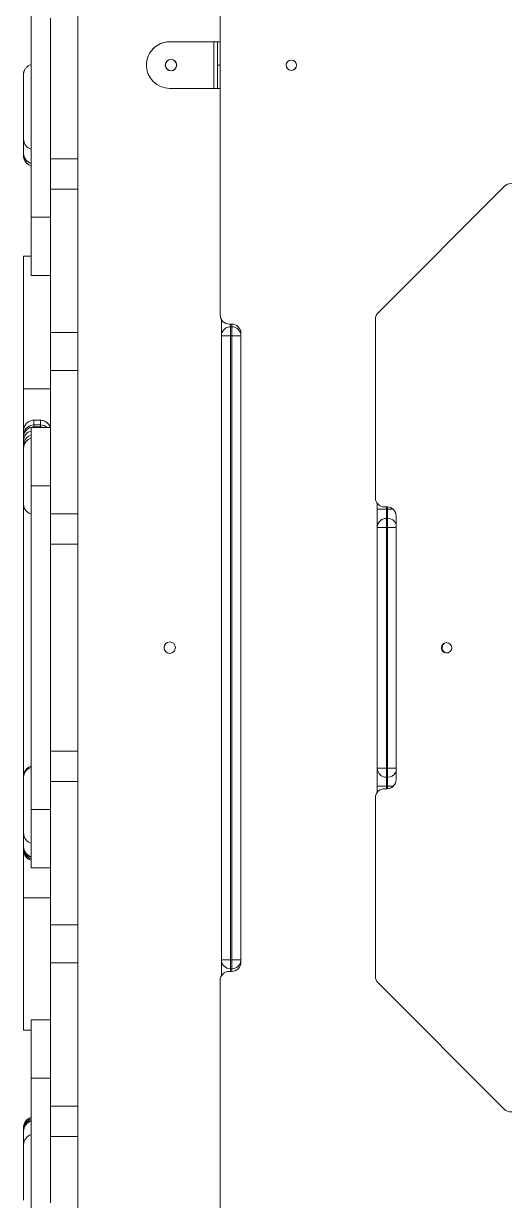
# Model space of a CAD drawing. Header units: millimetres. Extents: x -12977 to 11786, y -11805 to 10558.
# Drawn here: x -1598 to -1227, y 938 to 1847 of the extents above; entities that cross this region are included whole.
import ezdxf

# ---------------------------------------------------------------- set-up
doc = ezdxf.new("R2010")
doc.units = ezdxf.units.MM
doc.layers.add('DIKOM_ОБЪЕКТ', color=7, linetype='Continuous')

msp = doc.modelspace()

# ---------------------------------------------------------------- linework, layer by layer
at = {"layer": 'DIKOM_ОБЪЕКТ', "color": 7, "linetype": 'Continuous', "lineweight": 15}
for p, q in [((-1556.223, 614.556), (-1556.223, 2114.545)), ((-1446.254, 2094.499), (-1446.254, 1621.499)), ((-1592.22, 1697.061), (-1592.22, 1947.061)), ((-1451.223, 1832.556), (-1485.223, 1832.555)), ((-1451.223, 1832.555), (-1485.223, 1832.555)), ((-1485.223, 1832.555), (-1485.223, 1832.555)), ((-1451.223, 1832.555), (-1451.223, 1832.556)), ((-1451.223, 1796.555), (-1451.223, 1832.555)), ((-1448.225, 1832.551), (-1448.223, 1832.555)), ((-1448.225, 1832.551), (-1446.254, 1832.551)), ((-1446.254, 1832.555), (-1448.223, 1832.555)), ((-1500.994, 1823.232), (-1500.994, 1823.232)), ((-1446.254, 1814.549), (-1448.226, 1814.549)), ((-1451.223, 1796.555), (-1485.223, 1796.555)), ((-1446.254, 1796.551), (-1448.225, 1796.551)), ((-1598.143, 1746.364), (-1598.156, 1757.31)), ((-1598.133, 1744.455), (-1598.135, 1745.986)), ((-1577.23, 1742.042), (-1577.227, 1742.048)), ((-1577.23, 1742.042), (-1556.23, 1742.042)), ((-1577.227, 1742.048), (-1556.227, 1742.048)), ((-1556.23, 1742.042), (-1556.227, 1742.048)), ((-1577.33, 1722.043), (-1577.327, 1722.047)), ((-1577.33, 1722.043), (-1577.231, 1722.042)), ((-1577.231, 1722.047), (-1577.327, 1722.047)), ((-1577.327, 1722.047), (-1577.231, 1722.047)), ((-1577.232, 1718.748), (-1556.232, 1718.748)), ((-1226.59, 1720.945), (-1324.241, 1623.293)), ((-1226.589, 1720.946), (-1324.24, 1623.295)), ((-1226.59, 1720.945), (-1226.589, 1720.946)), ((-1577.33, 1714.806), (-1577.231, 1714.806)), ((-1592.22, 1697.061), (-1577.33, 1697.061)), ((-1592.219, 1667.058), (-1598.12, 1667.058)), ((-1592.217, 1652.066), (-1577.328, 1652.065)), ((-1577.327, 1622.632), (-1577.229, 1622.632)), ((-1326.292, 1618.343), (-1326.292, 1480.243)), ((-1325.424, 1621.719), (-1325.424, 1621.717)), ((-1324.24, 1623.295), (-1324.241, 1623.293)), ((-1437.254, 1614.499), (-1439.254, 1614.499)), ((-1438.253, 1612.5), (-1437.253, 1612.5)), ((-1438.253, 1612.5), (-1438.253, 1612.5)), ((-1437.253, 1612.5), (-1438.253, 1612.5)), ((-1437.253, 1612.5), (-1437.253, 1612.5)), ((-1577.228, 1607.963), (-1556.228, 1607.963)), ((-1445.253, 1123.5), (-1445.253, 1605.5)), ((-1444.386, 1608.874), (-1444.386, 1608.874)), ((-1437.254, 1605.499), (-1438.254, 1605.499)), ((-1438.254, 1605.499), (-1438.254, 1123.499)), ((-1437.254, 1123.499), (-1437.254, 1605.499)), ((-1430.254, 1121.499), (-1430.254, 1607.499)), ((-1577.228, 1578.629), (-1556.228, 1578.629)), ((-1598.126, 1532.673), (-1598.126, 1564.58)), ((-1598.126, 1564.58), (-1577.327, 1564.58)), ((-1577.327, 1563.963), (-1577.229, 1563.963)), ((-1590.138, 1540.259), (-1590.151, 1536.578)), ((-1590.151, 1536.578), (-1585.15, 1536.578)), ((-1585.138, 1540.264), (-1590.138, 1540.264)), ((-1590.138, 1540.264), (-1590.138, 1540.259)), ((-1590.138, 1540.259), (-1585.138, 1540.259)), ((-1585.15, 1536.578), (-1585.138, 1540.259)), ((-1585.138, 1540.259), (-1585.138, 1540.264)), ((-1598.151, 1524.554), (-1598.151, 1527.444)), ((-1598.15, 1528.579), (-1598.138, 1532.26)), ((-1577.329, 1534.566), (-1592.217, 1534.565)), ((-1590.151, 1535.03), (-1585.151, 1535.03)), ((-1590.151, 1535.03), (-1590.151, 1534.566)), ((-1585.151, 1534.566), (-1585.151, 1535.03)), ((-1598.161, 1518.588), (-1598.152, 1520.942)), ((-1592.22, 1239.561), (-1592.22, 1489.561)), ((-1592.22, 1489.561), (-1577.33, 1489.561)), ((-1598.126, 1265.884), (-1598.126, 1474.936)), ((-1324.844, 1471.433), (-1324.844, 1475.98)), ((-1317.292, 1473.243), (-1319.292, 1473.243)), ((-1317.844, 1473.243), (-1317.844, 1471.432)), ((-1316.844, 1471.432), (-1316.844, 1473.228)), ((-1577.33, 1471.778), (-1577.232, 1471.778)), ((-1577.33, 1464.543), (-1577.232, 1464.543)), ((-1577.231, 1467.831), (-1556.231, 1467.831)), ((-1317.845, 1464.431), (-1316.845, 1464.431)), ((-1317.845, 1464.431), (-1317.845, 1464.431)), ((-1316.845, 1464.431), (-1317.845, 1464.431)), ((-1317.844, 1471.432), (-1316.844, 1471.432)), ((-1316.845, 1464.431), (-1316.845, 1464.431)), ((-1310.292, 1262.618), (-1310.292, 1466.243)), ((-1324.845, 1271.431), (-1324.845, 1457.431)), ((-1323.978, 1460.806), (-1323.978, 1460.805)), ((-1316.845, 1457.43), (-1317.845, 1457.43)), ((-1317.845, 1457.43), (-1317.845, 1271.43)), ((-1316.845, 1271.43), (-1316.845, 1457.43)), ((-1577.23, 1444.542), (-1556.23, 1444.542)), ((-1556.227, 1444.548), (-1556.23, 1444.542)), ((-1577.23, 1284.542), (-1577.227, 1284.548)), ((-1577.23, 1284.542), (-1556.23, 1284.542)), ((-1577.227, 1284.548), (-1556.227, 1284.548)), ((-1556.23, 1284.542), (-1556.227, 1284.548)), ((-1577.33, 1264.542), (-1577.327, 1264.548)), ((-1577.33, 1264.542), (-1577.232, 1264.543)), ((-1577.232, 1264.547), (-1577.327, 1264.548)), ((-1577.327, 1264.548), (-1577.232, 1264.547)), ((-1317.845, 1271.43), (-1316.845, 1271.43)), ((-1316.844, 1264.431), (-1317.845, 1264.431)), ((-1310.712, 1268.057), (-1310.712, 1268.057)), ((-1577.33, 1257.306), (-1577.232, 1257.306)), ((-1577.232, 1261.248), (-1556.232, 1261.248)), ((-1324.844, 1252.882), (-1324.844, 1257.433)), ((-1319.291, 1255.62), (-1319.291, 1255.618)), ((-1319.291, 1255.62), (-1317.291, 1255.62)), ((-1319.291, 1255.618), (-1317.292, 1255.618)), ((-1316.844, 1257.432), (-1317.844, 1257.432)), ((-1317.844, 1257.432), (-1317.844, 1255.62)), ((-1317.292, 1255.618), (-1317.291, 1255.62)), ((-1316.844, 1255.634), (-1316.844, 1257.432)), ((-1326.292, 1248.618), (-1326.292, 1110.517)), ((-1325.424, 1251.994), (-1325.424, 1251.992)), ((-1592.22, 1239.561), (-1577.33, 1239.561)), ((-1598.138, 1210.852), (-1598.156, 1221.267)), ((-1598.136, 1210.089), (-1598.136, 1210.988)), ((-1598.097, 1209.336), (-1598.136, 1210.089)), ((-1598.133, 1208.046), (-1598.135, 1209.208)), ((-1598.126, 1171.42), (-1598.126, 1207.707)), ((-1592.217, 1194.565), (-1577.329, 1194.566)), ((-1598.126, 1171.42), (-1577.327, 1171.42)), ((-1577.327, 1165.132), (-1577.229, 1165.132)), ((-1577.228, 1150.463), (-1556.228, 1150.463)), ((-1577.228, 1121.129), (-1556.228, 1121.129)), ((-1438.254, 1123.499), (-1437.254, 1123.499)), ((-1431.12, 1120.126), (-1431.12, 1120.126)), ((-1445.386, 1110.875), (-1445.387, 1110.873)), ((-1439.253, 1114.501), (-1439.254, 1114.499)), ((-1439.254, 1114.499), (-1437.254, 1114.499)), ((-1437.253, 1116.5), (-1438.253, 1116.5)), ((-1437.254, 1114.499), (-1437.253, 1114.501)), ((-1577.327, 1106.463), (-1577.229, 1106.463)), ((-1446.254, 1107.499), (-1446.254, 634.499)), ((-1324.241, 1105.568), (-1226.59, 1007.916)), ((-1577.329, 1077.065), (-1592.217, 1077.066)), ((-1598.12, 1068.964), (-1592.219, 1068.964)), ((-1592.22, 782.061), (-1592.22, 1032.061)), ((-1592.22, 1032.061), (-1577.33, 1032.061)), ((-1577.33, 1014.278), (-1577.232, 1014.278)), ((-1577.232, 1010.331), (-1556.232, 1010.331)), ((-1577.33, 1007.042), (-1577.231, 1007.042)), ((-1598.161, 980.642), (-1598.143, 991.123)), ((-1598.14, 992.777), (-1598.138, 993.945)), ((-1598.14, 991.894), (-1598.126, 992.358)), ((-1598.14, 991.081), (-1598.14, 991.894)), ((-1577.23, 987.042), (-1556.23, 987.042)), ((-1556.227, 987.048), (-1556.23, 987.042))]:
    msp.add_line(p, q, dxfattribs=at)
at = {"layer": 'DIKOM_ОБЪЕКТ', "color": 7, "linetype": 'Continuous', "lineweight": 15, "flags": 128}
for points in [[(-1577.227, 1742.048), (-1577.226, 1742.227), (-1577.226, 1742.763), (-1577.226, 1743.653), (-1577.226, 1744.893), (-1577.225, 1746.477), (-1577.225, 1748.399), (-1577.225, 1750.65), (-1577.225, 1753.22), (-1577.224, 1756.098), (-1577.224, 1759.27), (-1577.224, 1762.722), (-1577.224, 1766.439), (-1577.223, 1770.404), (-1577.223, 1774.601), (-1577.223, 1779.009), (-1577.222, 1783.609), (-1577.223, 1788.381), (-1577.222, 1793.303), (-1577.222, 1798.354), (-1577.222, 1803.511), (-1577.222, 1808.75), (-1577.222, 1814.049), (-1577.222, 1819.384), (-1577.222, 1824.73), (-1577.222, 1830.064), (-1577.222, 1835.363), (-1577.222, 1840.602), (-1577.222, 1845.758), (-1577.222, 1850.809)], [(-1446.254, 1832.555), (-1446.98, 1832.556), (-1447.889, 1832.556), (-1448.927, 1832.556), (-1450.052, 1832.556), (-1451.223, 1832.556)], [(-1448.223, 1832.555), (-1448.281, 1832.555), (-1448.451, 1832.555), (-1448.729, 1832.555), (-1449.102, 1832.555), (-1449.556, 1832.555), (-1450.075, 1832.555), (-1450.638, 1832.555), (-1451.223, 1832.555)], [(-1448.226, 1814.549), (-1448.226, 1817.111), (-1448.226, 1819.62), (-1448.226, 1822.027), (-1448.226, 1824.281), (-1448.226, 1826.337), (-1448.226, 1828.153), (-1448.226, 1829.693), (-1448.225, 1830.924), (-1448.226, 1831.822), (-1448.225, 1832.368), (-1448.225, 1832.551)], [(-1448.225, 1796.551), (-1448.225, 1796.734), (-1448.225, 1797.28), (-1448.226, 1798.177), (-1448.226, 1799.408), (-1448.226, 1800.946), (-1448.226, 1802.762), (-1448.226, 1804.818), (-1448.226, 1807.072), (-1448.226, 1809.478), (-1448.226, 1811.988), (-1448.226, 1814.549)], [(-1598.156, 1757.31), (-1598.156, 1757.65), (-1598.156, 1758.348), (-1598.156, 1759.396), (-1598.157, 1760.777), (-1598.157, 1762.471), (-1598.157, 1764.455), (-1598.157, 1766.698), (-1598.157, 1769.168), (-1598.157, 1771.83), (-1598.157, 1774.644), (-1598.157, 1777.569), (-1598.157, 1780.563), (-1598.157, 1783.582), (-1598.157, 1786.581), (-1598.157, 1789.519), (-1598.157, 1792.35), (-1598.157, 1795.034), (-1598.157, 1797.533), (-1598.157, 1799.809), (-1598.157, 1801.829), (-1598.157, 1803.564), (-1598.156, 1804.989), (-1598.156, 1806.083), (-1598.156, 1806.829), (-1598.156, 1807.217), (-1598.156, 1807.276)], [(-1448.225, 1796.555), (-1448.281, 1796.555), (-1448.451, 1796.555), (-1448.729, 1796.555), (-1449.101, 1796.555), (-1449.556, 1796.555), (-1450.075, 1796.555), (-1450.638, 1796.555), (-1451.223, 1796.555)], [(-1556.227, 1742.048), (-1556.227, 1742.227), (-1556.226, 1742.763), (-1556.226, 1743.653), (-1556.226, 1744.893), (-1556.225, 1746.477), (-1556.225, 1748.4), (-1556.225, 1750.651), (-1556.225, 1753.22), (-1556.224, 1756.098), (-1556.224, 1759.269), (-1556.224, 1762.722), (-1556.224, 1766.439), (-1556.223, 1770.404), (-1556.223, 1774.601), (-1556.223, 1779.009), (-1556.222, 1783.326)], [(-1577.232, 1718.748), (-1577.232, 1721.404), (-1577.232, 1724.071), (-1577.232, 1726.703), (-1577.231, 1729.251), (-1577.232, 1731.671), (-1577.231, 1733.919), (-1577.231, 1735.956), (-1577.231, 1737.745), (-1577.231, 1739.254), (-1577.231, 1740.457), (-1577.231, 1741.332), (-1577.231, 1741.863), (-1577.23, 1742.042)], [(-1556.232, 1718.748), (-1556.232, 1721.404), (-1556.232, 1724.071), (-1556.232, 1726.703), (-1556.232, 1729.251), (-1556.232, 1731.671), (-1556.231, 1733.919), (-1556.231, 1735.956), (-1556.231, 1737.745), (-1556.231, 1739.254), (-1556.231, 1740.457), (-1556.231, 1741.332), (-1556.231, 1741.863), (-1556.23, 1742.042)], [(-1577.33, 1714.806), (-1577.33, 1716.131), (-1577.33, 1717.451), (-1577.33, 1718.702), (-1577.33, 1719.823), (-1577.33, 1720.757), (-1577.33, 1721.459), (-1577.33, 1721.895), (-1577.33, 1722.043)], [(-1577.228, 1607.963), (-1577.228, 1613.906), (-1577.229, 1620.113), (-1577.229, 1626.571), (-1577.229, 1633.268), (-1577.23, 1640.191), (-1577.23, 1647.327), (-1577.23, 1654.662), (-1577.231, 1662.182), (-1577.231, 1669.872), (-1577.231, 1677.718), (-1577.231, 1685.705), (-1577.231, 1693.817), (-1577.232, 1702.039), (-1577.231, 1710.354), (-1577.232, 1718.748)], [(-1556.228, 1607.963), (-1556.228, 1613.906), (-1556.229, 1620.113), (-1556.229, 1626.571), (-1556.229, 1633.268), (-1556.23, 1640.191), (-1556.23, 1647.327), (-1556.23, 1654.662), (-1556.231, 1662.182), (-1556.231, 1669.872), (-1556.231, 1677.718), (-1556.231, 1685.705), (-1556.231, 1693.817), (-1556.231, 1702.039), (-1556.231, 1710.354), (-1556.232, 1718.748)], [(-1577.327, 1622.632), (-1577.328, 1628.401), (-1577.328, 1634.446), (-1577.328, 1640.751), (-1577.329, 1647.304), (-1577.329, 1654.088), (-1577.329, 1661.09), (-1577.329, 1668.293), (-1577.329, 1675.681), (-1577.33, 1683.238), (-1577.33, 1690.946), (-1577.33, 1698.788), (-1577.33, 1706.748), (-1577.33, 1714.806)], [(-1592.217, 1652.066), (-1592.217, 1652.111), (-1592.218, 1652.472), (-1592.218, 1653.193), (-1592.218, 1654.266), (-1592.218, 1655.685), (-1592.219, 1657.436), (-1592.219, 1659.507), (-1592.219, 1661.88), (-1592.219, 1664.536), (-1592.219, 1667.455), (-1592.219, 1670.611), (-1592.22, 1673.981), (-1592.22, 1677.536), (-1592.22, 1681.249), (-1592.22, 1685.089), (-1592.22, 1689.026), (-1592.22, 1693.027), (-1592.22, 1697.061)], [(-1598.126, 1564.58), (-1598.126, 1570.609), (-1598.126, 1576.616), (-1598.125, 1582.583), (-1598.126, 1588.486), (-1598.126, 1594.308), (-1598.125, 1600.026), (-1598.125, 1605.621), (-1598.125, 1611.074), (-1598.125, 1616.366), (-1598.125, 1621.479), (-1598.124, 1626.395), (-1598.124, 1631.096), (-1598.124, 1635.568), (-1598.124, 1639.793), (-1598.123, 1643.758), (-1598.123, 1647.448), (-1598.123, 1650.851), (-1598.123, 1653.956), (-1598.122, 1656.751), (-1598.122, 1659.226), (-1598.122, 1661.374), (-1598.121, 1663.186), (-1598.121, 1664.657), (-1598.12, 1665.781), (-1598.12, 1666.555), (-1598.12, 1666.975), (-1598.12, 1667.058)], [(-1577.327, 1563.963), (-1577.327, 1566.731), (-1577.327, 1569.747), (-1577.327, 1572.984), (-1577.327, 1576.412), (-1577.327, 1579.998), (-1577.326, 1583.708), (-1577.326, 1587.508), (-1577.326, 1591.363), (-1577.326, 1595.235), (-1577.326, 1599.09), (-1577.327, 1602.89), (-1577.326, 1606.6), (-1577.327, 1610.185), (-1577.327, 1613.612), (-1577.327, 1616.849), (-1577.327, 1619.865), (-1577.327, 1622.632)], [(-1445.253, 1605.5), (-1445.253, 1605.713), (-1445.253, 1606.345), (-1445.253, 1607.376), (-1445.253, 1608.776), (-1445.252, 1610.502), (-1445.252, 1612.501), (-1445.253, 1614.713), (-1445.252, 1617.071), (-1445.252, 1617.892)], [(-1438.253, 1612.5), (-1438.253, 1612.365), (-1438.253, 1611.967), (-1438.253, 1611.32), (-1438.253, 1610.449), (-1438.254, 1609.388), (-1438.254, 1608.178), (-1438.254, 1606.865), (-1438.254, 1605.499)], [(-1438.253, 1614.499), (-1438.253, 1613.68), (-1438.253, 1613.033), (-1438.253, 1612.635), (-1438.253, 1612.5)], [(-1437.254, 1605.499), (-1437.254, 1606.865), (-1437.254, 1608.178), (-1437.254, 1609.388), (-1437.254, 1610.449), (-1437.254, 1611.32), (-1437.253, 1611.967), (-1437.253, 1612.365), (-1437.253, 1612.5)], [(-1437.253, 1612.5), (-1437.253, 1612.635), (-1437.253, 1613.033), (-1437.253, 1613.68), (-1437.253, 1614.465)], [(-1577.228, 1578.629), (-1577.228, 1580.627), (-1577.228, 1582.863), (-1577.228, 1585.295), (-1577.227, 1587.877), (-1577.228, 1590.561), (-1577.227, 1593.297), (-1577.228, 1596.032), (-1577.228, 1598.716), (-1577.228, 1601.298), (-1577.228, 1603.73), (-1577.228, 1605.966), (-1577.228, 1607.963)], [(-1556.228, 1578.629), (-1556.228, 1580.627), (-1556.228, 1582.863), (-1556.228, 1585.295), (-1556.227, 1587.877), (-1556.228, 1590.561), (-1556.227, 1593.297), (-1556.228, 1596.032), (-1556.227, 1598.716), (-1556.228, 1601.298), (-1556.228, 1603.73), (-1556.228, 1605.966), (-1556.228, 1607.963)], [(-1438.254, 1605.499), (-1439.619, 1605.499), (-1440.932, 1605.499), (-1442.143, 1605.499), (-1443.203, 1605.5), (-1444.074, 1605.5), (-1444.721, 1605.5), (-1445.119, 1605.5), (-1445.253, 1605.5)], [(-1437.254, 1605.499), (-1435.888, 1605.499), (-1434.575, 1605.499), (-1433.365, 1605.499), (-1432.304, 1605.499), (-1431.433, 1605.5), (-1430.786, 1605.5), (-1430.388, 1605.5), (-1430.253, 1605.5)], [(-1577.231, 1467.831), (-1577.232, 1476.225), (-1577.231, 1484.541), (-1577.231, 1492.763), (-1577.231, 1500.876), (-1577.231, 1508.863), (-1577.231, 1516.71), (-1577.23, 1524.401), (-1577.23, 1531.922), (-1577.23, 1539.258), (-1577.23, 1546.395), (-1577.229, 1553.319), (-1577.229, 1560.017), (-1577.229, 1566.476), (-1577.228, 1572.684), (-1577.228, 1578.629)], [(-1556.231, 1467.831), (-1556.232, 1476.225), (-1556.231, 1484.541), (-1556.231, 1492.763), (-1556.231, 1500.876), (-1556.231, 1508.863), (-1556.231, 1516.71), (-1556.231, 1524.402), (-1556.23, 1531.922), (-1556.23, 1539.258), (-1556.23, 1546.395), (-1556.229, 1553.319), (-1556.229, 1560.017), (-1556.228, 1566.476), (-1556.228, 1572.684), (-1556.228, 1578.629)], [(-1577.33, 1471.778), (-1577.33, 1479.836), (-1577.33, 1487.796), (-1577.33, 1495.639), (-1577.33, 1503.348), (-1577.329, 1510.906), (-1577.329, 1518.295), (-1577.329, 1525.498), (-1577.329, 1532.501), (-1577.329, 1539.287), (-1577.328, 1545.84), (-1577.328, 1552.147), (-1577.327, 1558.192), (-1577.327, 1563.963)], [(-1590.151, 1536.578), (-1590.151, 1536.536), (-1590.151, 1536.45), (-1590.151, 1536.321), (-1590.151, 1536.148), (-1590.151, 1535.933), (-1590.151, 1535.674), (-1590.151, 1535.373), (-1590.151, 1535.03)], [(-1585.151, 1535.03), (-1585.151, 1535.373), (-1585.151, 1535.674), (-1585.151, 1535.933), (-1585.151, 1536.148), (-1585.151, 1536.321), (-1585.15, 1536.45), (-1585.151, 1536.536), (-1585.15, 1536.578)], [(-1598.151, 1527.444), (-1598.151, 1527.696), (-1598.151, 1527.916), (-1598.151, 1528.106), (-1598.151, 1528.264), (-1598.151, 1528.391), (-1598.151, 1528.486), (-1598.151, 1528.549), (-1598.15, 1528.579)], [(-1592.22, 1489.561), (-1592.22, 1493.594), (-1592.22, 1497.596), (-1592.22, 1501.532), (-1592.22, 1505.373), (-1592.22, 1509.086), (-1592.22, 1512.642), (-1592.219, 1516.012), (-1592.219, 1519.169), (-1592.219, 1522.088), (-1592.219, 1524.745), (-1592.219, 1527.118), (-1592.219, 1529.19), (-1592.218, 1530.942), (-1592.218, 1532.362), (-1592.218, 1533.436), (-1592.218, 1534.158), (-1592.218, 1534.52), (-1592.217, 1534.565)], [(-1585.151, 1535.03), (-1583.59, 1534.884), (-1582.394, 1534.565)], [(-1598.161, 1475.591), (-1598.161, 1475.729), (-1598.161, 1476.229), (-1598.161, 1477.086), (-1598.161, 1478.286), (-1598.161, 1479.807), (-1598.162, 1481.624), (-1598.162, 1483.705), (-1598.162, 1486.016), (-1598.162, 1488.516), (-1598.162, 1491.163), (-1598.162, 1493.911), (-1598.162, 1496.713), (-1598.162, 1499.523), (-1598.162, 1502.29), (-1598.162, 1504.969), (-1598.162, 1507.512), (-1598.162, 1509.878), (-1598.161, 1512.024), (-1598.161, 1513.916), (-1598.161, 1515.519), (-1598.161, 1516.807), (-1598.161, 1517.758), (-1598.161, 1518.354), (-1598.161, 1518.588)], [(-1598.152, 1520.942), (-1598.152, 1521.04), (-1598.152, 1521.24), (-1598.152, 1521.541), (-1598.152, 1521.944), (-1598.152, 1522.448), (-1598.152, 1523.051), (-1598.151, 1523.753), (-1598.151, 1524.554)], [(-1577.33, 1464.543), (-1577.33, 1464.69), (-1577.33, 1465.125), (-1577.33, 1465.827), (-1577.33, 1466.761), (-1577.33, 1467.881), (-1577.33, 1469.132), (-1577.33, 1470.453), (-1577.33, 1471.778)], [(-1577.23, 1444.542), (-1577.23, 1444.719), (-1577.231, 1445.25), (-1577.231, 1446.125), (-1577.231, 1447.327), (-1577.231, 1448.836), (-1577.231, 1450.624), (-1577.231, 1452.661), (-1577.231, 1454.909), (-1577.232, 1457.329), (-1577.231, 1459.877), (-1577.231, 1462.508), (-1577.231, 1465.175), (-1577.231, 1467.831)], [(-1556.23, 1444.542), (-1556.23, 1444.719), (-1556.231, 1445.25), (-1556.231, 1446.125), (-1556.231, 1447.327), (-1556.231, 1448.836), (-1556.231, 1450.624), (-1556.231, 1452.661), (-1556.231, 1454.909), (-1556.232, 1457.329), (-1556.231, 1459.877), (-1556.231, 1462.508), (-1556.231, 1465.175), (-1556.231, 1467.831)], [(-1317.844, 1471.432), (-1319.21, 1471.432), (-1320.523, 1471.432), (-1321.733, 1471.432), (-1322.794, 1471.432), (-1323.664, 1471.432), (-1324.311, 1471.433), (-1324.709, 1471.433), (-1324.844, 1471.433)], [(-1324.844, 1457.431), (-1324.844, 1457.644), (-1324.844, 1458.276), (-1324.844, 1459.308), (-1324.844, 1460.708), (-1324.844, 1462.433), (-1324.844, 1464.432), (-1324.844, 1466.644), (-1324.844, 1469.002), (-1324.844, 1471.433)], [(-1317.844, 1471.432), (-1317.844, 1470.066), (-1317.844, 1468.753), (-1317.844, 1467.543), (-1317.844, 1466.482), (-1317.844, 1465.611), (-1317.845, 1464.964), (-1317.844, 1464.566), (-1317.845, 1464.431)], [(-1317.845, 1464.431), (-1317.845, 1464.296), (-1317.845, 1463.898), (-1317.845, 1463.251), (-1317.845, 1462.38), (-1317.845, 1461.32), (-1317.845, 1460.109), (-1317.845, 1458.796), (-1317.845, 1457.43)], [(-1316.845, 1464.431), (-1316.845, 1464.566), (-1316.844, 1464.964), (-1316.844, 1465.611), (-1316.844, 1466.482), (-1316.844, 1467.543), (-1316.844, 1468.753), (-1316.844, 1470.066), (-1316.844, 1471.432)], [(-1316.845, 1457.43), (-1316.845, 1458.796), (-1316.845, 1460.109), (-1316.845, 1461.32), (-1316.845, 1462.38), (-1316.845, 1463.251), (-1316.845, 1463.898), (-1316.845, 1464.296), (-1316.845, 1464.431)], [(-1312.594, 1471.432), (-1312.955, 1471.432), (-1314.165, 1471.432), (-1315.478, 1471.432), (-1316.844, 1471.432)], [(-1317.845, 1457.43), (-1319.211, 1457.43), (-1320.524, 1457.43), (-1321.734, 1457.431), (-1322.794, 1457.43), (-1323.665, 1457.431), (-1324.312, 1457.431), (-1324.71, 1457.431), (-1324.845, 1457.431)], [(-1310.292, 1457.431), (-1310.378, 1457.431), (-1311.025, 1457.431), (-1311.895, 1457.431), (-1312.956, 1457.43), (-1314.166, 1457.43), (-1315.479, 1457.43), (-1316.845, 1457.43)], [(-1577.227, 1284.548), (-1577.227, 1284.727), (-1577.226, 1285.263), (-1577.226, 1286.153), (-1577.226, 1287.393), (-1577.225, 1288.977), (-1577.225, 1290.899), (-1577.225, 1293.15), (-1577.224, 1295.72), (-1577.224, 1298.598), (-1577.224, 1301.769), (-1577.224, 1305.222), (-1577.223, 1308.939), (-1577.223, 1312.905), (-1577.223, 1317.101), (-1577.223, 1321.509), (-1577.223, 1326.109), (-1577.222, 1330.881), (-1577.223, 1335.804), (-1577.222, 1340.854), (-1577.222, 1346.011), (-1577.222, 1351.25), (-1577.222, 1356.549), (-1577.222, 1361.884), (-1577.222, 1367.23), (-1577.222, 1372.564), (-1577.222, 1377.863), (-1577.222, 1383.102), (-1577.222, 1388.258), (-1577.222, 1393.309), (-1577.223, 1398.231), (-1577.223, 1403.002), (-1577.223, 1407.602), (-1577.223, 1412.01), (-1577.223, 1416.205), (-1577.223, 1420.17), (-1577.224, 1423.886), (-1577.224, 1427.337), (-1577.224, 1430.508), (-1577.225, 1433.385), (-1577.225, 1435.953), (-1577.225, 1438.203), (-1577.225, 1440.124), (-1577.225, 1441.708), (-1577.226, 1442.947), (-1577.226, 1443.835), (-1577.226, 1444.37), (-1577.227, 1444.542)], [(-1556.223, 1403.285), (-1556.223, 1407.602), (-1556.223, 1412.01), (-1556.223, 1416.205), (-1556.223, 1420.17), (-1556.224, 1423.886), (-1556.224, 1427.337), (-1556.224, 1430.508), (-1556.225, 1433.385), (-1556.225, 1435.954), (-1556.225, 1438.204), (-1556.225, 1440.124), (-1556.225, 1441.708), (-1556.226, 1442.947), (-1556.226, 1443.835), (-1556.227, 1444.37), (-1556.227, 1444.548)], [(-1275.207, 1364.499), (-1275.029, 1365.739), (-1274.756, 1366.44)], [(-1275.207, 1364.499), (-1275.029, 1365.738), (-1274.756, 1366.439)], [(-1556.227, 1284.548), (-1556.227, 1284.727), (-1556.226, 1285.263), (-1556.226, 1286.153), (-1556.226, 1287.393), (-1556.225, 1288.977), (-1556.225, 1290.899), (-1556.225, 1293.15), (-1556.224, 1295.72), (-1556.224, 1298.598), (-1556.224, 1301.769), (-1556.224, 1305.222), (-1556.223, 1308.939), (-1556.223, 1312.904), (-1556.223, 1317.101), (-1556.223, 1321.509), (-1556.223, 1325.826)], [(-1577.232, 1261.248), (-1577.232, 1263.904), (-1577.232, 1266.571), (-1577.232, 1269.202), (-1577.232, 1271.751), (-1577.231, 1274.17), (-1577.232, 1276.419), (-1577.231, 1278.456), (-1577.231, 1280.245), (-1577.231, 1281.754), (-1577.231, 1282.957), (-1577.231, 1283.832), (-1577.231, 1284.363), (-1577.23, 1284.542)], [(-1556.232, 1261.248), (-1556.232, 1263.904), (-1556.232, 1266.571), (-1556.232, 1269.202), (-1556.231, 1271.751), (-1556.231, 1274.17), (-1556.232, 1276.419), (-1556.231, 1278.456), (-1556.231, 1280.245), (-1556.231, 1281.754), (-1556.231, 1282.957), (-1556.231, 1283.832), (-1556.231, 1284.363), (-1556.23, 1284.542)], [(-1598.156, 1221.267), (-1598.156, 1221.548), (-1598.156, 1222.192), (-1598.157, 1223.188), (-1598.157, 1224.519), (-1598.157, 1226.162), (-1598.157, 1228.089), (-1598.157, 1230.267), (-1598.157, 1232.658), (-1598.157, 1235.222), (-1598.157, 1237.915), (-1598.157, 1240.69), (-1598.157, 1243.502), (-1598.157, 1246.3), (-1598.157, 1249.037), (-1598.157, 1251.667), (-1598.157, 1254.145), (-1598.157, 1256.427), (-1598.157, 1258.476), (-1598.157, 1260.256), (-1598.157, 1261.736), (-1598.157, 1262.891), (-1598.156, 1263.702), (-1598.156, 1264.154), (-1598.156, 1264.254)], [(-1577.33, 1257.306), (-1577.33, 1258.631), (-1577.33, 1259.951), (-1577.33, 1261.202), (-1577.33, 1262.322), (-1577.33, 1263.257), (-1577.33, 1263.959), (-1577.33, 1264.395), (-1577.33, 1264.542)], [(-1317.845, 1271.43), (-1319.211, 1271.43), (-1320.524, 1271.43), (-1321.734, 1271.431), (-1322.794, 1271.43), (-1323.665, 1271.431), (-1324.312, 1271.431), (-1324.71, 1271.431), (-1324.845, 1271.431)], [(-1324.844, 1257.433), (-1324.844, 1259.864), (-1324.844, 1262.221), (-1324.844, 1264.433), (-1324.844, 1266.431), (-1324.844, 1268.157), (-1324.844, 1269.556), (-1324.844, 1270.588), (-1324.844, 1271.219), (-1324.845, 1271.431)], [(-1317.845, 1271.43), (-1317.845, 1270.065), (-1317.845, 1268.752), (-1317.845, 1267.542), (-1317.845, 1266.481), (-1317.845, 1265.61), (-1317.845, 1264.964), (-1317.845, 1264.566), (-1317.845, 1264.431)], [(-1317.845, 1264.431), (-1317.845, 1264.297), (-1317.844, 1263.899), (-1317.844, 1263.252), (-1317.844, 1262.382), (-1317.844, 1261.321), (-1317.844, 1260.111), (-1317.844, 1258.798), (-1317.844, 1257.432)], [(-1310.292, 1271.431), (-1310.378, 1271.431), (-1311.025, 1271.431), (-1311.895, 1271.431), (-1312.956, 1271.43), (-1314.166, 1271.43), (-1315.479, 1271.43), (-1316.845, 1271.43)], [(-1316.844, 1264.431), (-1316.844, 1264.565), (-1316.845, 1264.964), (-1316.845, 1265.61), (-1316.845, 1266.481), (-1316.845, 1267.542), (-1316.845, 1268.752), (-1316.845, 1270.065), (-1316.845, 1271.43)], [(-1316.844, 1257.432), (-1316.844, 1258.797), (-1316.844, 1260.111), (-1316.844, 1261.321), (-1316.844, 1262.382), (-1316.844, 1263.252), (-1316.844, 1263.899), (-1316.844, 1264.297), (-1316.844, 1264.431)], [(-1310.292, 1268.97), (-1310.377, 1268.752), (-1310.712, 1268.057)], [(-1310.292, 1268.97), (-1310.377, 1268.752), (-1310.712, 1268.057)], [(-1577.327, 1165.132), (-1577.327, 1170.901), (-1577.328, 1176.946), (-1577.328, 1183.251), (-1577.328, 1189.804), (-1577.329, 1196.588), (-1577.329, 1203.59), (-1577.329, 1210.793), (-1577.33, 1218.181), (-1577.33, 1225.737), (-1577.33, 1233.446), (-1577.33, 1241.288), (-1577.33, 1249.248), (-1577.33, 1257.306)], [(-1577.228, 1150.463), (-1577.228, 1156.406), (-1577.229, 1162.613), (-1577.229, 1169.071), (-1577.229, 1175.768), (-1577.23, 1182.691), (-1577.23, 1189.827), (-1577.23, 1197.162), (-1577.23, 1204.682), (-1577.231, 1212.372), (-1577.231, 1220.218), (-1577.231, 1228.205), (-1577.231, 1236.317), (-1577.231, 1244.539), (-1577.232, 1252.854), (-1577.232, 1261.248)], [(-1556.228, 1150.463), (-1556.228, 1156.406), (-1556.229, 1162.613), (-1556.229, 1169.071), (-1556.229, 1175.768), (-1556.23, 1182.691), (-1556.23, 1189.827), (-1556.23, 1197.162), (-1556.23, 1204.682), (-1556.231, 1212.372), (-1556.231, 1220.218), (-1556.231, 1228.205), (-1556.231, 1236.317), (-1556.231, 1244.539), (-1556.232, 1252.855), (-1556.232, 1261.248)], [(-1317.844, 1257.432), (-1319.21, 1257.432), (-1320.523, 1257.432), (-1321.733, 1257.432), (-1322.794, 1257.432), (-1323.664, 1257.432), (-1324.311, 1257.432), (-1324.709, 1257.433), (-1324.844, 1257.433)], [(-1312.591, 1257.432), (-1312.955, 1257.432), (-1314.165, 1257.432), (-1315.478, 1257.432), (-1316.844, 1257.432)], [(-1592.217, 1194.565), (-1592.217, 1194.611), (-1592.217, 1194.972), (-1592.218, 1195.693), (-1592.218, 1196.766), (-1592.218, 1198.185), (-1592.218, 1199.936), (-1592.219, 1202.007), (-1592.219, 1204.38), (-1592.219, 1207.036), (-1592.219, 1209.955), (-1592.219, 1213.111), (-1592.219, 1216.481), (-1592.22, 1220.036), (-1592.22, 1223.749), (-1592.22, 1227.589), (-1592.22, 1231.526), (-1592.22, 1235.527), (-1592.22, 1239.561)], [(-1598.12, 1068.964), (-1598.12, 1069.047), (-1598.12, 1069.466), (-1598.121, 1070.238), (-1598.121, 1071.361), (-1598.121, 1072.83), (-1598.122, 1074.641), (-1598.122, 1076.788), (-1598.122, 1079.262), (-1598.123, 1082.056), (-1598.123, 1085.159), (-1598.123, 1088.561), (-1598.123, 1092.251), (-1598.124, 1096.214), (-1598.124, 1100.439), (-1598.124, 1104.909), (-1598.124, 1109.61), (-1598.125, 1114.525), (-1598.125, 1119.637), (-1598.125, 1124.928), (-1598.125, 1130.381), (-1598.125, 1135.976), (-1598.126, 1141.694), (-1598.125, 1147.514), (-1598.126, 1153.418), (-1598.126, 1159.384), (-1598.126, 1165.392), (-1598.126, 1171.42)], [(-1577.327, 1106.463), (-1577.327, 1109.231), (-1577.327, 1112.247), (-1577.327, 1115.484), (-1577.327, 1118.912), (-1577.326, 1122.498), (-1577.327, 1126.208), (-1577.327, 1130.008), (-1577.326, 1133.863), (-1577.326, 1137.735), (-1577.327, 1141.59), (-1577.326, 1145.39), (-1577.327, 1149.1), (-1577.326, 1152.685), (-1577.327, 1156.112), (-1577.327, 1159.349), (-1577.327, 1162.365), (-1577.327, 1165.132)], [(-1577.228, 1121.129), (-1577.228, 1123.127), (-1577.228, 1125.363), (-1577.228, 1127.795), (-1577.228, 1130.377), (-1577.227, 1133.061), (-1577.228, 1135.797), (-1577.227, 1138.532), (-1577.228, 1141.216), (-1577.227, 1143.798), (-1577.228, 1146.23), (-1577.228, 1148.466), (-1577.228, 1150.463)], [(-1556.228, 1121.129), (-1556.228, 1123.127), (-1556.228, 1125.363), (-1556.228, 1127.795), (-1556.228, 1130.377), (-1556.227, 1133.061), (-1556.228, 1135.797), (-1556.227, 1138.532), (-1556.228, 1141.216), (-1556.228, 1143.799), (-1556.228, 1146.23), (-1556.228, 1148.466), (-1556.228, 1150.463)], [(-1577.232, 1010.331), (-1577.231, 1018.725), (-1577.231, 1027.041), (-1577.231, 1035.263), (-1577.231, 1043.376), (-1577.231, 1051.363), (-1577.23, 1059.21), (-1577.23, 1066.901), (-1577.23, 1074.422), (-1577.23, 1081.758), (-1577.23, 1088.895), (-1577.23, 1095.819), (-1577.229, 1102.518), (-1577.229, 1108.977), (-1577.229, 1115.184), (-1577.228, 1121.129)], [(-1556.232, 1010.331), (-1556.231, 1018.725), (-1556.231, 1027.041), (-1556.231, 1035.263), (-1556.231, 1043.376), (-1556.231, 1051.363), (-1556.231, 1059.21), (-1556.23, 1066.901), (-1556.23, 1074.422), (-1556.23, 1081.758), (-1556.23, 1088.895), (-1556.23, 1095.819), (-1556.229, 1102.517), (-1556.229, 1108.977), (-1556.228, 1115.185), (-1556.228, 1121.129)], [(-1438.254, 1123.499), (-1439.619, 1123.499), (-1440.933, 1123.499), (-1442.142, 1123.499), (-1443.203, 1123.499), (-1444.074, 1123.5), (-1444.721, 1123.5), (-1445.119, 1123.5), (-1445.253, 1123.5)], [(-1445.252, 1111.107), (-1445.252, 1111.933), (-1445.253, 1114.29), (-1445.253, 1116.502), (-1445.253, 1118.5), (-1445.253, 1120.226), (-1445.253, 1121.625), (-1445.253, 1122.656), (-1445.253, 1123.288), (-1445.253, 1123.5)], [(-1438.254, 1123.499), (-1438.254, 1122.133), (-1438.253, 1120.82), (-1438.253, 1119.61), (-1438.253, 1118.55), (-1438.253, 1117.679), (-1438.253, 1117.032), (-1438.253, 1116.634), (-1438.253, 1116.5)], [(-1437.254, 1123.499), (-1435.888, 1123.499), (-1434.575, 1123.499), (-1433.365, 1123.499), (-1432.304, 1123.5), (-1431.433, 1123.499), (-1430.786, 1123.5), (-1430.388, 1123.5), (-1430.253, 1123.5)], [(-1437.253, 1116.5), (-1437.253, 1116.634), (-1437.253, 1117.033), (-1437.253, 1117.679), (-1437.254, 1118.55), (-1437.254, 1119.61), (-1437.254, 1120.82), (-1437.254, 1122.134), (-1437.254, 1123.499)], [(-1438.253, 1116.5), (-1438.253, 1116.366), (-1438.253, 1115.968), (-1438.253, 1115.321), (-1438.253, 1114.501)], [(-1437.253, 1114.501), (-1437.253, 1115.321), (-1437.253, 1115.967), (-1437.253, 1116.366), (-1437.253, 1116.5)], [(-1577.33, 1014.278), (-1577.33, 1022.336), (-1577.33, 1030.296), (-1577.33, 1038.139), (-1577.33, 1045.848), (-1577.33, 1053.406), (-1577.329, 1060.795), (-1577.329, 1067.998), (-1577.329, 1075.001), (-1577.328, 1081.787), (-1577.328, 1088.34), (-1577.328, 1094.647), (-1577.328, 1100.692), (-1577.327, 1106.463)], [(-1592.22, 1032.061), (-1592.22, 1036.094), (-1592.22, 1040.096), (-1592.22, 1044.032), (-1592.22, 1047.873), (-1592.22, 1051.586), (-1592.22, 1055.142), (-1592.22, 1058.512), (-1592.219, 1061.669), (-1592.219, 1064.588), (-1592.219, 1067.245), (-1592.219, 1069.619), (-1592.218, 1071.69), (-1592.218, 1073.442), (-1592.218, 1074.861), (-1592.218, 1075.936), (-1592.218, 1076.658), (-1592.217, 1077.02), (-1592.217, 1077.066)], [(-1577.33, 1007.042), (-1577.33, 1007.19), (-1577.33, 1007.625), (-1577.33, 1008.327), (-1577.33, 1009.261), (-1577.33, 1010.382), (-1577.33, 1011.633), (-1577.33, 1012.953), (-1577.33, 1014.278)], [(-1577.23, 987.042), (-1577.231, 987.22), (-1577.231, 987.75), (-1577.231, 988.625), (-1577.231, 989.827), (-1577.231, 991.336), (-1577.231, 993.125), (-1577.231, 995.161), (-1577.232, 997.409), (-1577.232, 999.829), (-1577.232, 1002.377), (-1577.232, 1005.008), (-1577.232, 1007.675), (-1577.232, 1010.331)], [(-1556.23, 987.042), (-1556.231, 987.22), (-1556.231, 987.75), (-1556.231, 988.625), (-1556.231, 989.827), (-1556.231, 991.336), (-1556.231, 993.125), (-1556.231, 995.161), (-1556.232, 997.409), (-1556.232, 999.829), (-1556.232, 1002.377), (-1556.232, 1005.008), (-1556.232, 1007.675), (-1556.232, 1010.331)], [(-1598.14, 991.894), (-1598.14, 992.079), (-1598.14, 992.243), (-1598.14, 992.385), (-1598.14, 992.507), (-1598.14, 992.607), (-1598.14, 992.685), (-1598.14, 992.742), (-1598.14, 992.777)], [(-1577.222, 935.809), (-1577.223, 940.731), (-1577.223, 945.502), (-1577.223, 950.102), (-1577.223, 954.509), (-1577.223, 958.705), (-1577.223, 962.67), (-1577.224, 966.386), (-1577.224, 969.837), (-1577.224, 973.008), (-1577.224, 975.885), (-1577.225, 978.453), (-1577.225, 980.703), (-1577.225, 982.624), (-1577.226, 984.208), (-1577.226, 985.447), (-1577.226, 986.335), (-1577.227, 986.87), (-1577.227, 987.042)], [(-1556.223, 945.786), (-1556.223, 950.102), (-1556.223, 954.509), (-1556.223, 958.705), (-1556.223, 962.67), (-1556.224, 966.386), (-1556.224, 969.837), (-1556.224, 973.008), (-1556.224, 975.885), (-1556.225, 978.453), (-1556.225, 980.703), (-1556.225, 982.624), (-1556.226, 984.208), (-1556.226, 985.447), (-1556.226, 986.335), (-1556.227, 986.87), (-1556.227, 987.048)], [(-1598.16, 937.656), (-1598.161, 937.754), (-1598.161, 938.206), (-1598.161, 939.016), (-1598.161, 940.171), (-1598.161, 941.65), (-1598.161, 943.429), (-1598.162, 945.478), (-1598.162, 947.76), (-1598.162, 950.237), (-1598.162, 952.867), (-1598.162, 955.604), (-1598.162, 958.403), (-1598.162, 961.214), (-1598.162, 963.989), (-1598.162, 966.682), (-1598.162, 969.247), (-1598.162, 971.639), (-1598.161, 973.816), (-1598.161, 975.744), (-1598.161, 977.387), (-1598.161, 978.719), (-1598.161, 979.715), (-1598.161, 980.36), (-1598.161, 980.642)]]:
    msp.add_lwpolyline(points, dxfattribs=at)
at = {"layer": 'DIKOM_ОБЪЕКТ', "color": 7, "linetype": 'Continuous', "lineweight": 15}
for centre, radius in [((-1484.223, 1814.555), 4.4), ((-1484.223, 1814.539), 4.318), ((-1391.254, 1814.499), 4), ((-1485.223, 1364.556), 4.4), ((-1271.292, 1364.43), 4)]:
    msp.add_circle(centre, radius, dxfattribs=at)
for centre, radius, start, end in [((-1485.223, 1814.555), 18, 90, 180.003448), ((-1485.223, 1814.556), 18, 90, 151.181189), ((-1485.223, 1814.555), 18, 180.003448, 270), ((-1484.223, 1814.556), 4.4, 151.181189, 331.181189), ((-1484.222, 1814.541), 4.318, 151.181189, 331.181189), ((-1391.253, 1814.501), 4, 151.181189, 331.181189), ((-1590.165, 1757.314), 7.991, 180.02797, 255.097911), ((-1590.152, 1746.368), 7.991, 180.026064, 255.004283), ((-1590.141, 1744.459), 7.992, 180.03063, 254.922538), ((-1221.64, 1715.995), 7, 45.000001, 135), ((-1439.254, 1621.499), 7, 180.003448, 270), ((-1319.292, 1618.343), 7, 135, 180.003448), ((-1319.291, 1618.345), 7, 135, 151.181189), ((-1438.253, 1605.5), 7, 90, 180.003448), ((-1438.253, 1605.5), 7, 90, 151.181189), ((-1437.254, 1607.499), 7, 0.003448, 90), ((-1437.253, 1605.5), 7, 0.003448, 90), ((-1437.253, 1605.5), 7, 0.003448, 90), ((-1590.151, 1528.579), 7.999, 89.99444, 179.997427), ((-1590.138, 1532.259), 8, 90.001189, 179.990678), ((-1585.151, 1528.577), 8.002, 48.458438, 89.997652), ((-1585.138, 1532.259), 8, 16.757004, 90.003424), ((-1590.154, 1520.942), 7.998, 104.958535, 180.001534), ((-1590.353, 1527.232), 7.801, 88.518149, 178.443207), ((-1590.445, 1524.381), 7.708, 103.297713, 178.716287), ((-1590.161, 1518.587), 8, 104.905225, 179.991597), ((-1319.292, 1480.243), 7, 180.003448, 270), ((-1317.292, 1466.243), 7, 0.003448, 90), ((-1317.845, 1457.431), 7, 90, 180.003448), ((-1317.844, 1457.431), 7, 90, 151.181189), ((-1316.845, 1457.431), 7, 20.58714, 90), ((-1316.845, 1457.431), 7, 20.588541, 90), ((-1485.222, 1364.558), 4.4, 151.181189, 331.181189), ((-1271.291, 1364.432), 4, 151.181189, 331.181189), ((-1270.807, 1364.499), 4.4, 180.003448, 215.118845), ((-1270.807, 1364.499), 4.4, 180.003448, 215.151427), ((-1270.807, 1364.499), 4, 100.06181, 180.003448), ((-1270.807, 1364.499), 4, 180.003448, 270.257338), ((-1270.806, 1364.501), 4, 151.181189, 274.586322), ((-1317.845, 1271.431), 7, 180.003448, 270), ((-1316.845, 1271.431), 7, 270, 331.181189), ((-1319.292, 1248.618), 7, 90, 180.003448), ((-1319.291, 1248.62), 7, 90, 151.181189), ((-1317.292, 1262.618), 7, 270, 0.003448), ((-1317.291, 1262.62), 7, 270, 331.181189), ((-1590.159, 1221.269), 7.997, 180.01668, 255.069753), ((-1590.141, 1210.854), 7.997, 180.014413, 254.944171), ((-1370.485, 1209.704), 227.651, 179.902932, 180.12486), ((-1590.139, 1209.209), 7.996, 180.011585, 254.926303), ((-1590.137, 1208.048), 7.996, 180.012114, 254.911972), ((-1590.396, 1210.216), 7.754, 187.987806, 256.398499), ((-1438.253, 1123.5), 7, 180.003448, 270), ((-1437.254, 1121.499), 7, 270, 0.003448), ((-1437.253, 1123.5), 7, 270, 331.181189), ((-1437.253, 1123.5), 7, 331.181189, 0.003448), ((-1437.253, 1123.5), 7, 331.181189, 0.003448), ((-1439.254, 1107.499), 7, 90, 180.003448), ((-1439.253, 1107.501), 7, 115.114034, 151.181189), ((-1319.292, 1110.517), 7, 180.003448, 225.000001), ((-1590.144, 992.775), 7.996, 105.05174, 179.987978), ((-1590.142, 993.944), 7.996, 105.061006, 179.987658), ((-1221.64, 1012.866), 7, 225.000001, 315), ((-1590.147, 991.121), 7.996, 105.028041, 179.987129), ((-1590.349, 991.715), 7.817, 103.849317, 169.131239), ((-1590.165, 980.64), 7.996, 104.891853, 179.987774)]:
    msp.add_arc(centre, radius, start, end, dxfattribs=at)
for points, knots in [([(-1592.22, 1814.995), (-1592.644, 1814.864), (-1593.5, 1814.599), (-1594.65, 1813.934), (-1595.646, 1813.139), (-1596.449, 1812.259), (-1597.069, 1811.348), (-1597.52, 1810.449), (-1597.824, 1809.606), (-1598.009, 1808.857), (-1598.103, 1808.242), (-1598.138, 1807.854), (-1598.145, 1807.681), (-1598.146, 1807.659)], [0, 0, 0, 0, 0.1316361, 0.2659664, 0.391948, 0.5096894, 0.6188794, 0.718746, 0.8080567, 0.8850838, 0.9476644, 0.9934997, 1, 1, 1, 1]), ([(-1598.143, 1746.355), (-1598.143, 1746.352), (-1598.143, 1746.331), (-1598.143, 1746.36), (-1598.143, 1746.263), (-1598.142, 1746.22), (-1598.141, 1746.101), (-1598.131, 1745.848), (-1598.095, 1745.401), (-1597.977, 1744.611), (-1597.701, 1743.621), (-1597.178, 1742.455), (-1596.482, 1741.392), (-1595.549, 1740.385), (-1594.451, 1739.549), (-1593.318, 1738.933), (-1592.533, 1738.724), (-1592.22, 1738.641)], [0, 0, 0, 0, 0.01141918, 0.08294111, 0.08935395, 0.09409677, 0.10056022, 0.12289628, 0.15954575, 0.21904319, 0.33233765, 0.42841645, 0.55351865, 0.66454825, 0.7872557, 0.9150082, 1, 1, 1, 1]), ([(-1598.133, 1744.445), (-1598.133, 1744.443), (-1598.133, 1744.425), (-1598.134, 1744.426), (-1598.133, 1744.371), (-1598.132, 1744.329), (-1598.132, 1744.253), (-1598.125, 1744.041), (-1598.101, 1743.66), (-1597.995, 1742.816), (-1597.71, 1741.739), (-1597.127, 1740.468), (-1596.391, 1739.38), (-1595.431, 1738.379), (-1594.309, 1737.56), (-1593.213, 1736.985), (-1592.479, 1736.803), (-1592.22, 1736.738)], [0, 0, 0, 0, 0.0113193, 0.074979, 0.0860713, 0.0906764, 0.0959502, 0.1094991, 0.14571, 0.1972964, 0.3331282, 0.4374679, 0.5645775, 0.6773867, 0.801206, 0.9297572, 1, 1, 1, 1]), ([(-1444.711, 1608.135), (-1444.667, 1608.267), (-1444.58, 1608.523), (-1444.45, 1608.759), (-1444.386, 1608.874)], [0, 0, 0, 0, 0.5146278, 1, 1, 1, 1]), ([(-1590.137, 1540.224), (-1590.467, 1540.228), (-1591.305, 1540.238), (-1592.587, 1539.919), (-1593.898, 1539.371), (-1595.017, 1538.647), (-1595.941, 1537.814), (-1596.677, 1536.918), (-1597.233, 1536.006), (-1597.628, 1535.123), (-1597.885, 1534.309), (-1598.034, 1533.605), (-1598.104, 1533.042), (-1598.13, 1532.666), (-1598.136, 1532.45), (-1598.137, 1532.37), (-1598.138, 1532.338), (-1598.138, 1532.314), (-1598.138, 1532.298), (-1598.138, 1532.291), (-1598.138, 1532.287)], [0, 0, 0, 0, 0.0772324, 0.1956131, 0.3058827, 0.4092418, 0.5060844, 0.5964132, 0.6798116, 0.7555628, 0.8225576, 0.8792868, 0.923979, 0.9548577, 0.9685956, 0.9735474, 0.9771996, 0.9817771, 0.9899542, 1, 1, 1, 1]), ([(-1577.481, 1534.566), (-1577.584, 1534.875), (-1577.84, 1535.641), (-1578.466, 1536.748), (-1579.341, 1537.835), (-1580.392, 1538.754), (-1581.619, 1539.501), (-1583.005, 1540.011), (-1584.204, 1540.268), (-1584.921, 1540.234), (-1585.138, 1540.224)], [0, 0, 0, 0, 0.0956247, 0.2366676, 0.3705598, 0.503695, 0.6447128, 0.7896017, 0.9364263, 1, 1, 1, 1]), ([(-1598.154, 1475.288), (-1598.15, 1475.202), (-1598.125, 1474.634), (-1597.972, 1473.725), (-1597.573, 1472.501), (-1596.994, 1471.353), (-1596.165, 1470.245), (-1595.146, 1469.28), (-1593.958, 1468.514), (-1592.955, 1468.037), (-1592.346, 1467.914), (-1592.22, 1467.888)], [0, 0, 0, 0, 0.0255318, 0.168141, 0.2697936, 0.4049519, 0.5455502, 0.6763672, 0.8169611, 0.9619925, 1, 1, 1, 1]), ([(-1324.303, 1460.066), (-1324.258, 1460.198), (-1324.171, 1460.454), (-1324.041, 1460.691), (-1323.978, 1460.806)], [0, 0, 0, 0, 0.5146278, 1, 1, 1, 1]), ([(-1592.22, 1273.013), (-1592.495, 1272.943), (-1593.219, 1272.76), (-1594.273, 1272.21), (-1595.334, 1271.456), (-1596.198, 1270.596), (-1596.876, 1269.69), (-1597.38, 1268.783), (-1597.73, 1267.917), (-1597.95, 1267.133), (-1598.071, 1266.47), (-1598.124, 1265.96), (-1598.14, 1265.637), (-1598.145, 1265.468), (-1598.145, 1265.411), (-1598.146, 1265.385), (-1598.146, 1265.363), (-1598.146, 1265.339), (-1598.146, 1265.313), (-1598.146, 1265.229), (-1598.146, 1264.988), (-1598.146, 1264.651), (-1598.146, 1264.521)], [0, 0, 0, 0, 0.0524156, 0.1376572, 0.2175943, 0.2924225, 0.3620304, 0.4260295, 0.4837537, 0.5342276, 0.576184, 0.6082101, 0.6289487, 0.6360604, 0.6395782, 0.6423104, 0.6461568, 0.6536565, 0.6756024, 0.7484674, 0.9032028, 1, 1, 1, 1]), ([(-1592.22, 1271.947), (-1592.418, 1271.903), (-1593.071, 1271.757), (-1594.075, 1271.262), (-1595.17, 1270.533), (-1596.069, 1269.685), (-1596.78, 1268.785), (-1597.314, 1267.875), (-1597.688, 1266.998), (-1597.929, 1266.197), (-1598.064, 1265.51), (-1598.128, 1264.986), (-1598.143, 1264.695), (-1598.148, 1264.587)], [0, 0, 0, 0, 0.0599158, 0.1981095, 0.3276783, 0.4490471, 0.5621233, 0.6663484, 0.760757, 0.8438457, 0.9136722, 0.96796, 1, 1, 1, 1]), ([(-1598.138, 1210.838), (-1598.138, 1210.835), (-1598.138, 1210.823), (-1598.138, 1210.836), (-1598.138, 1210.752), (-1598.136, 1210.683), (-1598.134, 1210.537), (-1598.109, 1210.051), (-1598.01, 1209.293), (-1597.735, 1208.258), (-1597.266, 1207.118), (-1596.542, 1205.972), (-1595.578, 1204.919), (-1594.477, 1204.073), (-1593.337, 1203.448), (-1592.543, 1203.233), (-1592.219, 1203.145)], [0, 0, 0, 0, 0.0118288, 0.0540714, 0.0599572, 0.0652035, 0.0772506, 0.0995098, 0.1984781, 0.2837179, 0.3904085, 0.5323087, 0.650014, 0.7767725, 0.9089145, 1, 1, 1, 1]), ([(-1598.133, 1208.032), (-1598.133, 1208.03), (-1598.134, 1208.023), (-1598.133, 1208.011), (-1598.134, 1207.991), (-1598.133, 1207.959), (-1598.133, 1207.912), (-1598.13, 1207.793), (-1598.122, 1207.56), (-1598.081, 1207.038), (-1597.923, 1206.052), (-1597.512, 1204.83), (-1596.839, 1203.608), (-1596.045, 1202.588), (-1595.042, 1201.658), (-1593.837, 1200.907), (-1592.867, 1200.453), (-1592.301, 1200.344), (-1592.218, 1200.328)], [0, 0, 0, 0, 0.012501, 0.0417213, 0.0577396, 0.0657164, 0.0708485, 0.0777282, 0.1003557, 0.1328485, 0.2196951, 0.368513, 0.4780054, 0.594533, 0.7157522, 0.8445845, 0.9772764, 1, 1, 1, 1]), ([(-1592.22, 1001.658), (-1592.336, 1001.635), (-1592.915, 1001.52), (-1593.861, 1001.072), (-1594.989, 1000.369), (-1595.918, 999.534), (-1596.659, 998.64), (-1597.22, 997.728), (-1597.619, 996.843), (-1597.88, 996.027), (-1598.031, 995.32), (-1598.103, 994.752), (-1598.129, 994.37), (-1598.135, 994.15), (-1598.137, 994.067), (-1598.137, 994.035), (-1598.137, 994.011), (-1598.138, 993.988), (-1598.138, 993.974), (-1598.138, 993.964), (-1598.138, 993.959)], [0, 0, 0, 0, 0.0319096, 0.158982, 0.2780815, 0.3896783, 0.4937703, 0.589939, 0.6773282, 0.7546718, 0.820284, 0.8721061, 0.9080979, 0.9245416, 0.9302641, 0.9344777, 0.9397077, 0.9490037, 0.9727463, 1, 1, 1, 1]), ([(-1592.22, 998.837), (-1592.58, 998.734), (-1593.379, 998.506), (-1594.488, 997.892), (-1595.511, 997.112), (-1596.339, 996.24), (-1596.983, 995.331), (-1597.455, 994.428), (-1597.778, 993.574), (-1597.977, 992.811), (-1598.081, 992.174), (-1598.127, 991.698), (-1598.139, 991.406), (-1598.142, 991.264), (-1598.142, 991.22), (-1598.142, 991.195), (-1598.142, 991.173), (-1598.143, 991.152), (-1598.143, 991.143), (-1598.143, 991.136)], [0, 0, 0, 0, 0.1015052, 0.2252431, 0.3412678, 0.4497914, 0.5505742, 0.6429551, 0.7258758, 0.7978213, 0.8568613, 0.9008785, 0.9279155, 0.9360005, 0.9405424, 0.9446949, 0.9509276, 0.9638633, 1, 1, 1, 1])]:
    msp.add_open_spline(points, degree=3, knots=knots, dxfattribs=at)

doc.saveas('drawing.dxf')
